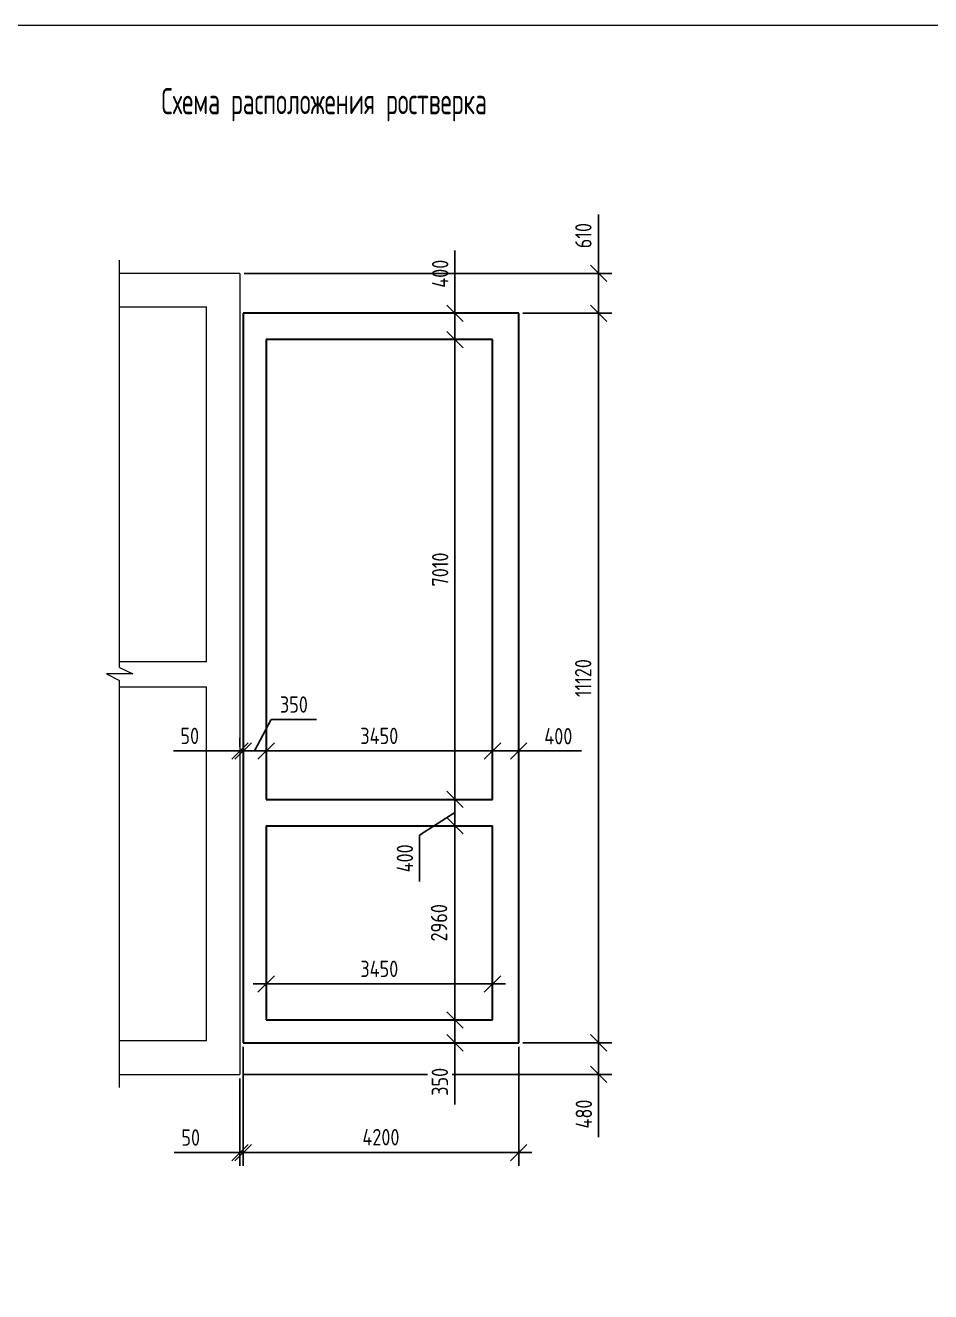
# Model space of a CAD drawing. Header units: millimetres. Extents: x -112594 to 313336, y -1917 to 255843.
# Drawn here: x -46281 to -32480, y 210943 to 230245 of the extents above; entities that cross this region are included whole.
import ezdxf

# ---------------------------------------------------------------- set-up
doc = ezdxf.new("R2010")
doc.units = ezdxf.units.MM
doc.header["$MEASUREMENT"] = 0
for name, color, linetype, lineweight in [('Кирпич силикат', 31, 'Continuous', 53), ('МОНОЛИТ', 2, 'Continuous', 30), ('размеры', 4, 'Continuous', 15), ('текст', 1, 'Continuous', 25)]:
    doc.layers.add(name, color=color, linetype=linetype, lineweight=lineweight)
doc.styles.add('style2', font='CS_Gost2304.shx')
doc.styles.add('ГОСТ 2.304', font='CS_Gost2304.shx')
doc.dimstyles.new('СПДС', dxfattribs={"dimscale": 100, "dimtxt": 2.5, "dimasz": 2.5, "dimexe": 2, "dimexo": 0.625, "dimgap": 1, "dimtad": 1, "dimdec": 0, "dimtxsty": 'ГОСТ 2.304', "dimblk": 'OBLIQUE', "dimblk1": 'OBLIQUE', "dimblk2": 'OBLIQUE', "dimcen": 2.5, "dimdle": 2, "dimadec": 0, "dimazin": 2, "dimtfac": 0.75, "dimtdec": 4, "dimtmove": 1, "dimatfit": 3, "dimfxl": 1, "dimtfill": 1, "dimtolj": 1, "dimarcsym": 1})

# ---------------------------------------------------------------- blocks, each defined once
blk = doc.blocks.new('_Oblique')
at = {"color": 0, "linetype": 'ByBlock', "lineweight": -2}
blk.add_line((-0.5, -0.5), (0.5, 0.5), dxfattribs=at)
blk = doc.blocks.new('*D174')
at = {"layer": 'размеры', "color": 0, "lineweight": -2, "ltscale": 100, "transparency": 16777216}
for p, q in [((-42610, 215148), (-42610, 215834)), ((-39160, 215148), (-39160, 215834)), ((-42810, 215634), (-38960, 215634))]:
    blk.add_line(p, q, dxfattribs=at)
at = {"layer": 'размеры', "color": 0, "lineweight": -2, "ltscale": 100, "transparency": 16777216, "xscale": 250, "yscale": 250, "zscale": 250, "rotation": 180}
blk.add_blockref('_Oblique', (-42610, 215634), dxfattribs=at)
at = {"layer": 'размеры', "color": 0, "lineweight": -2, "ltscale": 100, "transparency": 16777216, "xscale": 250, "yscale": 250, "zscale": 250}
blk.add_blockref('_Oblique', (-39160, 215634), dxfattribs=at)
at = {"layer": 'размеры', "color": 0, "ltscale": 100, "transparency": 16777216, "insert": (-40885, 215864), "char_height": 250, "attachment_point": 5, "style": 'ГОСТ 2.304', "bg_fill": 3, "box_fill_scale": 1.25, "bg_fill_color": 256, "bg_fill_true_color": 13158600, "bg_fill_transparency": 0}
blk.add_mtext('\\A1;3450', dxfattribs=at)
blk = doc.blocks.new('*D175')
at = {"layer": 'размеры', "color": 0, "lineweight": -2, "ltscale": 100, "transparency": 16777216}
for p, q in [((-39732, 214886), (-39732, 218246)), ((-39222, 218046), (-39932, 218046)), ((-39222, 215086), (-39932, 215086))]:
    blk.add_line(p, q, dxfattribs=at)
at = {"layer": 'размеры', "color": 0, "lineweight": -2, "ltscale": 100, "transparency": 16777216, "xscale": 250, "yscale": 250, "zscale": 250}
for p, rotation in [((-39732, 218046), 90), ((-39732, 215086), 270)]:
    blk.add_blockref('_Oblique', p, dxfattribs=dict(at, rotation=rotation))
at = {"layer": 'размеры', "color": 0, "ltscale": 100, "transparency": 16777216, "insert": (-39974, 216566), "char_height": 250, "attachment_point": 5, "rotation": 90, "style": 'ГОСТ 2.304', "bg_fill": 3, "box_fill_scale": 1.25, "bg_fill_color": 256, "bg_fill_true_color": 13158600, "bg_fill_transparency": 0}
blk.add_mtext('\\A1;2960', dxfattribs=at)
blk = doc.blocks.new('*D176')
at = {"layer": 'размеры', "color": 0, "lineweight": -2, "ltscale": 100, "transparency": 16777216}
for p, q in [((-39732, 218246), (-39732, 225656)), ((-39222, 225456), (-39932, 225456)), ((-39222, 218446), (-39932, 218446))]:
    blk.add_line(p, q, dxfattribs=at)
at = {"layer": 'размеры', "color": 0, "lineweight": -2, "ltscale": 100, "transparency": 16777216, "xscale": 250, "yscale": 250, "zscale": 250}
for p, rotation in [((-39732, 225456), 90), ((-39732, 218446), 270)]:
    blk.add_blockref('_Oblique', p, dxfattribs=dict(at, rotation=rotation))
at = {"layer": 'размеры', "color": 0, "ltscale": 100, "transparency": 16777216, "insert": (-39957, 221951), "char_height": 250, "attachment_point": 5, "rotation": 90, "style": 'ГОСТ 2.304', "bg_fill": 3, "box_fill_scale": 1.25, "bg_fill_color": 256, "bg_fill_true_color": 13158600, "bg_fill_transparency": 0}
blk.add_mtext('\\A1;7010', dxfattribs=at)
blk = doc.blocks.new('*D177')
at = {"layer": 'размеры', "color": 0, "lineweight": -2, "ltscale": 100, "transparency": 16777216}
for p, q in [((-42610, 218508), (-42610, 219385)), ((-39160, 218508), (-39160, 219385)), ((-42810, 219185), (-38960, 219185))]:
    blk.add_line(p, q, dxfattribs=at)
at = {"layer": 'размеры', "color": 0, "lineweight": -2, "ltscale": 100, "transparency": 16777216, "xscale": 250, "yscale": 250, "zscale": 250, "rotation": 180}
blk.add_blockref('_Oblique', (-42610, 219185), dxfattribs=at)
at = {"layer": 'размеры', "color": 0, "lineweight": -2, "ltscale": 100, "transparency": 16777216, "xscale": 250, "yscale": 250, "zscale": 250}
blk.add_blockref('_Oblique', (-39160, 219185), dxfattribs=at)
at = {"layer": 'размеры', "color": 0, "ltscale": 100, "transparency": 16777216, "insert": (-40885, 219415), "char_height": 250, "attachment_point": 5, "style": 'ГОСТ 2.304', "bg_fill": 3, "box_fill_scale": 1.25, "bg_fill_color": 256, "bg_fill_true_color": 13158600, "bg_fill_transparency": 0}
blk.add_mtext('\\A1;3450', dxfattribs=at)
blk = doc.blocks.new('*D224')
at = {"layer": 'размеры', "color": 0, "lineweight": -2, "ltscale": 100, "transparency": 16777216}
for p, q in [((-39732, 225856), (-39732, 226812)), ((-39022, 225856), (-39932, 225856)), ((-39732, 225256), (-39732, 225856)), ((-39222, 225456), (-39932, 225456))]:
    blk.add_line(p, q, dxfattribs=at)
at = {"layer": 'размеры', "color": 0, "lineweight": -2, "ltscale": 100, "transparency": 16777216, "xscale": 250, "yscale": 250, "zscale": 250}
for p, rotation in [((-39732, 225856), 90), ((-39732, 225456), 270)]:
    blk.add_blockref('_Oblique', p, dxfattribs=dict(at, rotation=rotation))
at = {"layer": 'размеры', "color": 0, "ltscale": 100, "transparency": 16777216, "insert": (-39957, 226459), "char_height": 250, "attachment_point": 5, "rotation": 90, "style": 'ГОСТ 2.304', "bg_fill": 3, "box_fill_scale": 1.25, "bg_fill_color": 256, "bg_fill_true_color": 13158600, "bg_fill_transparency": 0}
blk.add_mtext('\\A1;400', dxfattribs=at)
blk = doc.blocks.new('*D225')
at = {"layer": 'размеры', "color": 0, "lineweight": -2, "ltscale": 100, "transparency": 16777216}
for p, q in [((-39732, 218646), (-39732, 217846)), ((-39222, 218446), (-39932, 218446)), ((-39732, 218246), (-40270, 217902)), ((-39222, 218046), (-39932, 218046)), ((-40270, 217902), (-40270, 217195))]:
    blk.add_line(p, q, dxfattribs=at)
at = {"layer": 'размеры', "color": 0, "lineweight": -2, "ltscale": 100, "transparency": 16777216, "xscale": 250, "yscale": 250, "zscale": 250}
for p, rotation in [((-39732, 218446), 90), ((-39732, 218046), 270)]:
    blk.add_blockref('_Oblique', p, dxfattribs=dict(at, rotation=rotation))
at = {"layer": 'размеры', "color": 0, "ltscale": 100, "transparency": 16777216, "insert": (-40495, 217548), "char_height": 250, "attachment_point": 5, "rotation": 90, "style": 'ГОСТ 2.304', "bg_fill": 3, "box_fill_scale": 1.25, "bg_fill_color": 256, "bg_fill_true_color": 13158600, "bg_fill_transparency": 0}
blk.add_mtext('\\A1;400', dxfattribs=at)
blk = doc.blocks.new('*D226')
at = {"layer": 'размеры', "color": 0, "lineweight": -2, "ltscale": 100, "transparency": 16777216}
for p, q in [((-42785, 219185), (-42531, 219663)), ((-42531, 219663), (-41843, 219663)), ((-42960, 218508), (-42960, 219385)), ((-42610, 218508), (-42610, 219385)), ((-42410, 219185), (-43160, 219185))]:
    blk.add_line(p, q, dxfattribs=at)
at = {"layer": 'размеры', "color": 0, "lineweight": -2, "ltscale": 100, "transparency": 16777216, "xscale": 250, "yscale": 250, "zscale": 250, "rotation": 180}
blk.add_blockref('_Oblique', (-42960, 219185), dxfattribs=at)
at = {"layer": 'размеры', "color": 0, "lineweight": -2, "ltscale": 100, "transparency": 16777216, "xscale": 250, "yscale": 250, "zscale": 250}
blk.add_blockref('_Oblique', (-42610, 219185), dxfattribs=at)
at = {"layer": 'размеры', "color": 0, "ltscale": 100, "transparency": 16777216, "insert": (-42187, 219893), "char_height": 250, "attachment_point": 5, "style": 'ГОСТ 2.304', "bg_fill": 3, "box_fill_scale": 1.25, "bg_fill_color": 256, "bg_fill_true_color": 13158600, "bg_fill_transparency": 0}
blk.add_mtext('\\A1;350', dxfattribs=at)
blk = doc.blocks.new('*D227')
at = {"layer": 'размеры', "color": 0, "lineweight": -2, "ltscale": 100, "transparency": 16777216}
for p, q in [((-43010, 219248), (-43010, 219385)), ((-42960, 219248), (-42960, 219385)), ((-44024, 219185), (-43010, 219185)), ((-43010, 219185), (-43260, 219185)), ((-42960, 219185), (-43010, 219185)), ((-42960, 219185), (-43010, 219185)), ((-42960, 219185), (-42710, 219185))]:
    blk.add_line(p, q, dxfattribs=at)
at = {"layer": 'размеры', "color": 0, "lineweight": -2, "ltscale": 100, "transparency": 16777216, "xscale": 250, "yscale": 250, "zscale": 250}
blk.add_blockref('_Oblique', (-43010, 219185), dxfattribs=at)
at = {"layer": 'размеры', "color": 0, "lineweight": -2, "ltscale": 100, "transparency": 16777216, "xscale": 250, "yscale": 250, "zscale": 250, "rotation": 180}
blk.add_blockref('_Oblique', (-42960, 219185), dxfattribs=at)
at = {"layer": 'размеры', "color": 0, "ltscale": 100, "transparency": 16777216, "insert": (-43774, 219415), "char_height": 250, "attachment_point": 5, "style": 'ГОСТ 2.304', "bg_fill": 3, "box_fill_scale": 1.25, "bg_fill_color": 256, "bg_fill_true_color": 13158600, "bg_fill_transparency": 0}
blk.add_mtext('\\A1;50', dxfattribs=at)
blk = doc.blocks.new('*D228')
at = {"layer": 'размеры', "color": 0, "lineweight": -2, "ltscale": 100, "transparency": 16777216}
for p, q in [((-37542, 226465), (-37542, 227364)), ((-37542, 225856), (-37542, 226665)), ((-42947, 226465), (-37342, 226465)), ((-38697, 225856), (-37342, 225856))]:
    blk.add_line(p, q, dxfattribs=at)
at = {"layer": 'размеры', "color": 0, "lineweight": -2, "ltscale": 100, "transparency": 16777216, "xscale": 250, "yscale": 250, "zscale": 250}
for p, rotation in [((-37542, 226465), 90), ((-37542, 225856), 270)]:
    blk.add_blockref('_Oblique', p, dxfattribs=dict(at, rotation=rotation))
at = {"layer": 'размеры', "color": 0, "ltscale": 100, "transparency": 16777216, "insert": (-37774, 227040), "char_height": 250, "attachment_point": 5, "rotation": 90, "style": 'ГОСТ 2.304', "bg_fill": 3, "box_fill_scale": 1.25, "bg_fill_color": 256, "bg_fill_true_color": 13158600, "bg_fill_transparency": 0}
blk.add_mtext('\\A1;610', dxfattribs=at)
blk = doc.blocks.new('*D229')
at = {"layer": 'размеры', "color": 0, "lineweight": -2, "ltscale": 100, "transparency": 16777216}
for p, q in [((-37542, 226056), (-37542, 214536)), ((-38697, 225856), (-37342, 225856)), ((-38697, 214736), (-37342, 214736))]:
    blk.add_line(p, q, dxfattribs=at)
at = {"layer": 'размеры', "color": 0, "lineweight": -2, "ltscale": 100, "transparency": 16777216, "xscale": 250, "yscale": 250, "zscale": 250}
for p, rotation in [((-37542, 225856), 90), ((-37542, 214736), 270)]:
    blk.add_blockref('_Oblique', p, dxfattribs=dict(at, rotation=rotation))
at = {"layer": 'размеры', "color": 0, "ltscale": 100, "transparency": 16777216, "insert": (-37777, 220296), "char_height": 250, "attachment_point": 5, "rotation": 90, "style": 'ГОСТ 2.304', "bg_fill": 3, "box_fill_scale": 1.25, "bg_fill_color": 256, "bg_fill_true_color": 13158600, "bg_fill_transparency": 0}
blk.add_mtext('\\A1;11120', dxfattribs=at)
blk = doc.blocks.new('*D230')
at = {"layer": 'размеры', "color": 0, "lineweight": -2, "ltscale": 100, "transparency": 16777216}
for p, q in [((-38697, 214736), (-37342, 214736)), ((-37542, 214736), (-37542, 214055)), ((-42947, 214255), (-37342, 214255)), ((-37542, 214255), (-37542, 213298))]:
    blk.add_line(p, q, dxfattribs=at)
at = {"layer": 'размеры', "color": 0, "lineweight": -2, "ltscale": 100, "transparency": 16777216, "xscale": 250, "yscale": 250, "zscale": 250}
for p, rotation in [((-37542, 214736), 90), ((-37542, 214255), 270)]:
    blk.add_blockref('_Oblique', p, dxfattribs=dict(at, rotation=rotation))
at = {"layer": 'размеры', "color": 0, "ltscale": 100, "transparency": 16777216, "insert": (-37767, 213651), "char_height": 250, "attachment_point": 5, "rotation": 90, "style": 'ГОСТ 2.304', "bg_fill": 3, "box_fill_scale": 1.25, "bg_fill_color": 256, "bg_fill_true_color": 13158600, "bg_fill_transparency": 0}
blk.add_mtext('\\A1;480', dxfattribs=at)
blk = doc.blocks.new('*D231')
at = {"layer": 'размеры', "color": 0, "lineweight": -2, "ltscale": 100, "transparency": 16777216}
for p, q in [((-42960, 214673), (-42960, 212863)), ((-43010, 214192), (-43010, 212863)), ((-43010, 213063), (-44010, 213063)), ((-42960, 213063), (-43010, 213063)), ((-42960, 213063), (-42710, 213063))]:
    blk.add_line(p, q, dxfattribs=at)
at = {"layer": 'размеры', "color": 0, "lineweight": -2, "ltscale": 100, "transparency": 16777216, "xscale": 250, "yscale": 250, "zscale": 250}
blk.add_blockref('_Oblique', (-43010, 213063), dxfattribs=at)
at = {"layer": 'размеры', "color": 0, "lineweight": -2, "ltscale": 100, "transparency": 16777216, "xscale": 250, "yscale": 250, "zscale": 250, "rotation": 180}
blk.add_blockref('_Oblique', (-42960, 213063), dxfattribs=at)
at = {"layer": 'размеры', "color": 0, "ltscale": 100, "transparency": 16777216, "insert": (-43760, 213293), "char_height": 250, "attachment_point": 5, "style": 'ГОСТ 2.304', "bg_fill": 3, "box_fill_scale": 1.25, "bg_fill_color": 256, "bg_fill_true_color": 13158600, "bg_fill_transparency": 0}
blk.add_mtext('\\A1;50', dxfattribs=at)
blk = doc.blocks.new('*D232')
at = {"layer": 'размеры', "color": 0, "lineweight": -2, "ltscale": 100, "transparency": 16777216}
for p, q in [((-42960, 214673), (-42960, 212863)), ((-38760, 214673), (-38760, 212863)), ((-43160, 213063), (-38560, 213063))]:
    blk.add_line(p, q, dxfattribs=at)
at = {"layer": 'размеры', "color": 0, "lineweight": -2, "ltscale": 100, "transparency": 16777216, "xscale": 250, "yscale": 250, "zscale": 250, "rotation": 180}
blk.add_blockref('_Oblique', (-42960, 213063), dxfattribs=at)
at = {"layer": 'размеры', "color": 0, "lineweight": -2, "ltscale": 100, "transparency": 16777216, "xscale": 250, "yscale": 250, "zscale": 250}
blk.add_blockref('_Oblique', (-38760, 213063), dxfattribs=at)
at = {"layer": 'размеры', "color": 0, "ltscale": 100, "transparency": 16777216, "insert": (-40860, 213298), "char_height": 250, "attachment_point": 5, "style": 'ГОСТ 2.304', "bg_fill": 3, "box_fill_scale": 1.25, "bg_fill_color": 256, "bg_fill_true_color": 13158600, "bg_fill_transparency": 0}
blk.add_mtext('\\A1;4200', dxfattribs=at)
blk = doc.blocks.new('*D239')
at = {"layer": 'размеры', "color": 0, "lineweight": -2, "ltscale": 100, "transparency": 16777216}
for p, q in [((-39160, 218508), (-39160, 219385)), ((-38760, 218508), (-38760, 219385)), ((-39360, 219185), (-38760, 219185)), ((-38760, 219185), (-37803, 219185))]:
    blk.add_line(p, q, dxfattribs=at)
at = {"layer": 'размеры', "color": 0, "lineweight": -2, "ltscale": 100, "transparency": 16777216, "xscale": 250, "yscale": 250, "zscale": 250, "rotation": 180}
blk.add_blockref('_Oblique', (-39160, 219185), dxfattribs=at)
at = {"layer": 'размеры', "color": 0, "lineweight": -2, "ltscale": 100, "transparency": 16777216, "xscale": 250, "yscale": 250, "zscale": 250}
blk.add_blockref('_Oblique', (-38760, 219185), dxfattribs=at)
at = {"layer": 'размеры', "color": 0, "ltscale": 100, "transparency": 16777216, "insert": (-38156, 219410), "char_height": 250, "attachment_point": 5, "style": 'ГОСТ 2.304', "bg_fill": 3, "box_fill_scale": 1.25, "bg_fill_color": 256, "bg_fill_true_color": 13158600, "bg_fill_transparency": 0}
blk.add_mtext('\\A1;400', dxfattribs=at)
blk = doc.blocks.new('*D240')
at = {"layer": 'размеры', "color": 0, "lineweight": -2, "ltscale": 100, "transparency": 16777216}
for p, q in [((-39732, 215286), (-39732, 214736)), ((-39222, 215086), (-39932, 215086)), ((-38822, 214736), (-39932, 214736)), ((-39732, 214736), (-39732, 213798))]:
    blk.add_line(p, q, dxfattribs=at)
at = {"layer": 'размеры', "color": 0, "lineweight": -2, "ltscale": 100, "transparency": 16777216, "xscale": 250, "yscale": 250, "zscale": 250}
for p, rotation in [((-39732, 215086), 90), ((-39732, 214736), 270)]:
    blk.add_blockref('_Oblique', p, dxfattribs=dict(at, rotation=rotation))
at = {"layer": 'размеры', "color": 0, "ltscale": 100, "transparency": 16777216, "insert": (-39962, 214142), "char_height": 250, "attachment_point": 5, "rotation": 90, "style": 'ГОСТ 2.304', "bg_fill": 3, "box_fill_scale": 1.25, "bg_fill_color": 256, "bg_fill_true_color": 13158600, "bg_fill_transparency": 0}
blk.add_mtext('\\A1;350', dxfattribs=at)

msp = doc.modelspace()

# ---------------------------------------------------------------- linework, layer by layer
at = {"layer": 'Кирпич силикат', "lineweight": 15, "ltscale": 40}
for p, q in [((-43009.60786, 226464.59563), (-43009.60786, 214254.59563)), ((-43519.60788, 220544.59563), (-43519.60788, 225954.59563)), ((-43519.60788, 214764.59565), (-43519.60788, 220164.59563))]:
    msp.add_line(p, q, dxfattribs=at)
at = {"layer": 'Кирпич силикат', "lineweight": 15, "ltscale": 40, "flags": 128}
for points in [[(-43009.60786, 226464.59563), (-44843.42174, 226464.59563)], [(-44843.42174, 225954.59563), (-43519.60786, 225954.59563)], [(-43519.60789, 220544.59563), (-44843.42174, 220544.59563)], [(-44843.42174, 220164.59563), (-43519.60789, 220164.59563)], [(-43519.60786, 214764.59563), (-44843.42174, 214764.59563)], [(-44843.42174, 214254.59563), (-43009.60786, 214254.59563)]]:
    msp.add_lwpolyline(points, dxfattribs=at)
at = {"layer": 'МОНОЛИТ', "ltscale": 20}
for p, q in [((-42959.61826, 225855.61522), (-42959.61826, 214735.61522)), ((-38759.61826, 225855.61522), (-42959.61826, 225855.61522)), ((-38759.61826, 214735.61522), (-38759.61826, 225855.61522)), ((-42609.61826, 225455.61522), (-42609.61826, 218445.61522)), ((-39159.61826, 225455.61522), (-42609.61826, 225455.61522)), ((-39159.61826, 218445.61522), (-39159.61826, 225455.61522)), ((-42609.61826, 218445.61522), (-39159.61826, 218445.61522)), ((-42609.61826, 218045.61522), (-39159.61826, 218045.61522)), ((-42609.61826, 218045.61522), (-42609.61826, 215085.61522)), ((-39159.61826, 215085.61522), (-39159.61826, 218045.61522)), ((-42609.61826, 215085.61522), (-39159.61826, 215085.61522)), ((-42959.61826, 214735.61522), (-38759.61826, 214735.61522))]:
    msp.add_line(p, q, dxfattribs=at)
at = {"layer": 'размеры', "ltscale": 100}
for p, q in [((-44843.42174, 220459.59563), (-44843.42174, 226664.59563)), ((-44843.42174, 220459.59563), (-44643.42174, 220359.59563)), ((-44643.42174, 220359.59563), (-45043.42174, 220359.59563)), ((-45043.42174, 220359.59563), (-44843.42174, 220259.59563)), ((-44843.42174, 214054.59563), (-44843.42174, 220259.59563))]:
    msp.add_line(p, q, dxfattribs=at)

# ---------------------------------------------------------------- texts
at = {"layer": 'текст', "color": 0, "linetype": 'Continuous', "lineweight": 25, "ltscale": 50, "style": 'style2', "width": 0.8}
msp.add_text('Схема расположения ростверка', height=400, dxfattribs=at).set_placement((-44206.11966, 228890.21037))

# ---------------------------------------------------------------- next in the draw order: dimensions: what is measured, and where the dimension line sits
at = {"layer": 'размеры', "ltscale": 100}
dim = msp.add_linear_dim(base=(-39159.61826, 215634.25489), p1=(-42609.61826, 215085.61522), p2=(-39159.61826, 215085.61522), dimstyle='СПДС', dxfattribs=at)
dim.commit()
dim.dimension.update_dxf_attribs({"geometry": '*D174', "text_midpoint": (-40884.61826, 215864.43256)})

# ---------------------------------------------------------------- next in the draw order: dimensions: what is measured, and where the dimension line sits
dim = msp.add_linear_dim(base=(-39732.17945, 218045.61522), p1=(-39159.61826, 215085.61522), p2=(-39159.61826, 218045.61522), angle=90, dimstyle='СПДС', dxfattribs=at)
dim.commit()
dim.dimension.update_dxf_attribs({"geometry": '*D175', "text_midpoint": (-39974.09628, 216565.61522)})

# ---------------------------------------------------------------- next in the draw order: dimensions: what is measured, and where the dimension line sits
dim = msp.add_linear_dim(base=(-39732.17945, 225455.61522), p1=(-39159.61826, 218445.61522), p2=(-39159.61826, 225455.61522), angle=90, dimstyle='СПДС', dxfattribs=at)
dim.commit()
dim.dimension.update_dxf_attribs({"geometry": '*D176', "text_midpoint": (-39957.17945, 221950.61522)})

# ---------------------------------------------------------------- next in the draw order: dimensions: what is measured, and where the dimension line sits
dim = msp.add_linear_dim(base=(-39732.17945, 225855.61522), p1=(-39159.61826, 225455.61522), p2=(-38959.61826, 225855.61522), angle=90, dimstyle='СПДС', override={"dimtmove": 0}, dxfattribs=at)
dim.commit()
dim.dimension.update_dxf_attribs({"geometry": '*D224', "text_midpoint": (-39732.17945, 226458.74022), "dimtype": 160})
dim = msp.add_linear_dim(base=(-39159.61826, 219185.32088), p1=(-42609.61826, 218445.61522), p2=(-39159.61826, 218445.61522), dimstyle='СПДС', dxfattribs=at)
dim.commit()
dim.dimension.update_dxf_attribs({"geometry": '*D177', "text_midpoint": (-40884.61826, 219415.49855)})

# ---------------------------------------------------------------- next in the draw order: dimensions: what is measured, and where the dimension line sits
dim = msp.add_linear_dim(base=(-37542.26426, 225855.61522), p1=(-43009.60786, 226464.59563), p2=(-38759.61826, 225855.61522), angle=90, dimstyle='СПДС', override={"dimrnd": 10, "dimtmove": 0}, dxfattribs=at)
dim.commit()
dim.dimension.update_dxf_attribs({"geometry": '*D228', "text_midpoint": (-37542.26426, 227039.52181), "dimtype": 160})
dim = msp.add_linear_dim(base=(-42959.61826, 219185.32088), p1=(-42609.61826, 218445.61522), p2=(-42959.61826, 218445.61522), dimstyle='СПДС', dxfattribs=at)
dim.commit()
dim.dimension.update_dxf_attribs({"geometry": '*D226', "text_midpoint": (-42430.7275, 219662.68543), "dimtype": 160})
dim = msp.add_linear_dim(base=(-39732.17945, 218045.61522), p1=(-39159.61826, 218445.61522), p2=(-39159.61826, 218045.61522), angle=90, dimstyle='СПДС', dxfattribs=at)
dim.commit()
dim.dimension.update_dxf_attribs({"geometry": '*D225', "text_midpoint": (-40269.84937, 217801.5121), "dimtype": 160})

# ---------------------------------------------------------------- next in the draw order: dimensions: what is measured, and where the dimension line sits
dim = msp.add_linear_dim(base=(-37542.26426, 214735.61522), p1=(-38759.61826, 225855.61522), p2=(-38759.61826, 214735.61522), angle=90, dimstyle='СПДС', dxfattribs=at)
dim.commit()
dim.dimension.update_dxf_attribs({"geometry": '*D229', "text_midpoint": (-37776.94684, 220295.61522)})
dim = msp.add_linear_dim(base=(-43009.60786, 219185.32088), p1=(-42959.61826, 219185.32088), p2=(-43009.60786, 219185.32088), dimstyle='СПДС', dxfattribs=at)
dim.commit()
dim.dimension.update_dxf_attribs({"geometry": '*D227', "text_midpoint": (-43773.5161, 219156.05962), "dimtype": 160})

# ---------------------------------------------------------------- next in the draw order: dimensions: what is measured, and where the dimension line sits
dim = msp.add_linear_dim(base=(-38759.61826, 219185.32088), p1=(-39159.61826, 218445.61522), p2=(-38759.61826, 218445.61522), dimstyle='СПДС', override={"dimtmove": 0}, dxfattribs=at)
dim.commit()
dim.dimension.update_dxf_attribs({"geometry": '*D239', "text_midpoint": (-38156.49326, 219410.32088)})
dim = msp.add_linear_dim(base=(-37542.26426, 214735.61522), p1=(-43009.60786, 214254.59563), p2=(-38759.61826, 214735.61522), angle=90, dimstyle='СПДС', override={"dimrnd": 10, "dimtmove": 0}, dxfattribs=at)
dim.commit()
dim.dimension.update_dxf_attribs({"geometry": '*D230', "text_midpoint": (-37542.26426, 213651.47063), "dimtype": 160})

# ---------------------------------------------------------------- next in the draw order: dimensions: what is measured, and where the dimension line sits
dim = msp.add_linear_dim(base=(-43009.60786, 213062.88337), p1=(-42959.61826, 214735.61522), p2=(-43009.60786, 214254.59563), dimstyle='СПДС', override={"dimrnd": 10, "dimtmove": 0}, dxfattribs=at)
dim.commit()
dim.dimension.update_dxf_attribs({"geometry": '*D231', "text_midpoint": (-43759.60786, 213293.06104)})

# ---------------------------------------------------------------- next in the draw order: dimensions: what is measured, and where the dimension line sits
dim = msp.add_linear_dim(base=(-38759.61826, 213062.88337), p1=(-42959.61826, 214735.61522), p2=(-38759.61826, 214735.61522), dimstyle='СПДС', dxfattribs=at)
dim.commit()
dim.dimension.update_dxf_attribs({"geometry": '*D232', "text_midpoint": (-40859.61826, 213297.56595)})

# ---------------------------------------------------------------- next in the draw order: dimensions: what is measured, and where the dimension line sits
dim = msp.add_linear_dim(base=(-39732.17945, 214735.61522), p1=(-39159.61826, 215085.61522), p2=(-38759.61826, 214735.61522), angle=90, dimstyle='СПДС', override={"dimtmove": 0}, dxfattribs=at)
dim.commit()
dim.dimension.update_dxf_attribs({"geometry": '*D240', "text_midpoint": (-39962.35712, 214141.86522)})

# ---------------------------------------------------------------- next in the draw order: linework, layer by layer
at = {"layer": 'размеры', "color": 1, "ltscale": 20}
msp.add_lwpolyline([(13476.9704, 203442.92127), (13476.9704, 191641.5199), (-62250.18699, 191641.5199), (-62250.18699, 230245.44666), (13476.9704, 230245.44666), (13476.9704, 203666.35904)], dxfattribs=at)

doc.saveas('drawing.dxf')
